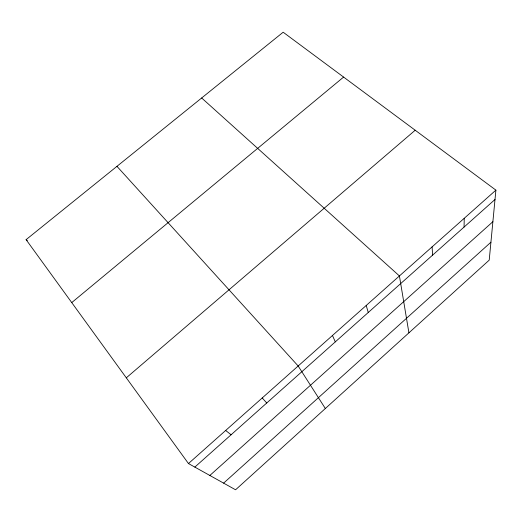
<?xml version="1.0" encoding="UTF-8"?>
<svg xmlns="http://www.w3.org/2000/svg" width="522" height="522" viewBox="0 0 522 522"><rect width="100%" height="100%" fill="white"/><g stroke="black" fill="none" stroke-linecap="round" stroke-linejoin="round"><path stroke-width="0.78" d="M464.058 227.083L464.247 218.287M495.9 190.138L489.212 260.145L235.572 489.786L188.468 463.556L26.1 239.65L283.165 32.214L495.9 190.138L188.468 463.556M223.612 483.131L490.928 242.201M209.851 475.464L492.885 221.693M194.837 467.099L495.006 199.495M126.304 377.83L415.199 130.226M71.742 302.59L343.606 77.08M225.667 430.474L231.102 434.774M26.1 239.65L27.268 240.662M201.668 97.979L399.421 275.942L408.922 332.847M116.954 166.335L298.166 365.994L325.343 408.517M262.227 397.96L266.755 402.984M332.468 335.489L335.307 341.871M366.216 305.474L368.258 312.489M432.092 246.886L432.621 255.108"/></g></svg>
